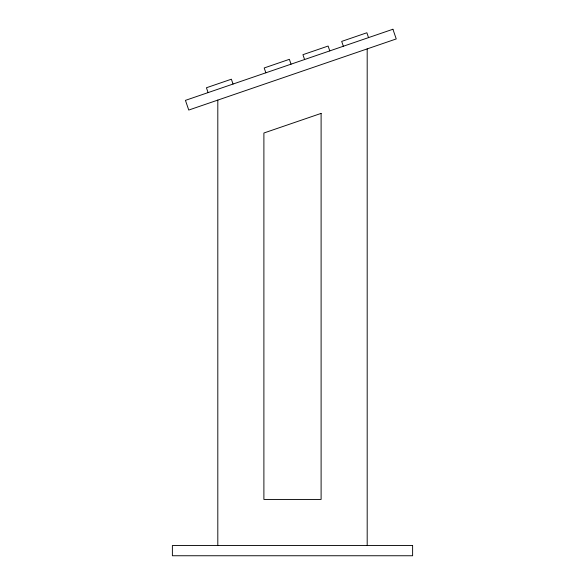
<?xml version="1.0" encoding="UTF-8"?>
<svg xmlns="http://www.w3.org/2000/svg" width="585" height="585" viewBox="0 0 585 585"><rect width="100%" height="100%" fill="white"/><g stroke="black" fill="none" stroke-linecap="round" stroke-linejoin="round"><path stroke-width="0.88" d="M368.528 37.615L366.868 32.767L341.684 41.403L343.344 46.244M329.779 50.895L328.119 46.047L302.935 54.683L304.595 59.524M291.037 64.174L289.378 59.326L264.193 67.962L265.853 72.803M233.035 84.05L231.375 79.209L206.425 87.757L208.084 92.605M367.19 48.899L367.19 545.512M217.81 100.093L217.81 545.512M392.923 29.25L185.438 100.364L188.758 110.053L396.242 38.939L392.923 29.25M321.106 113.395L263.893 133.007L263.893 499.436L321.106 499.436L321.106 113.395M412.615 545.512L172.385 545.512L172.385 555.75L412.615 555.75L412.615 545.512"/></g></svg>
